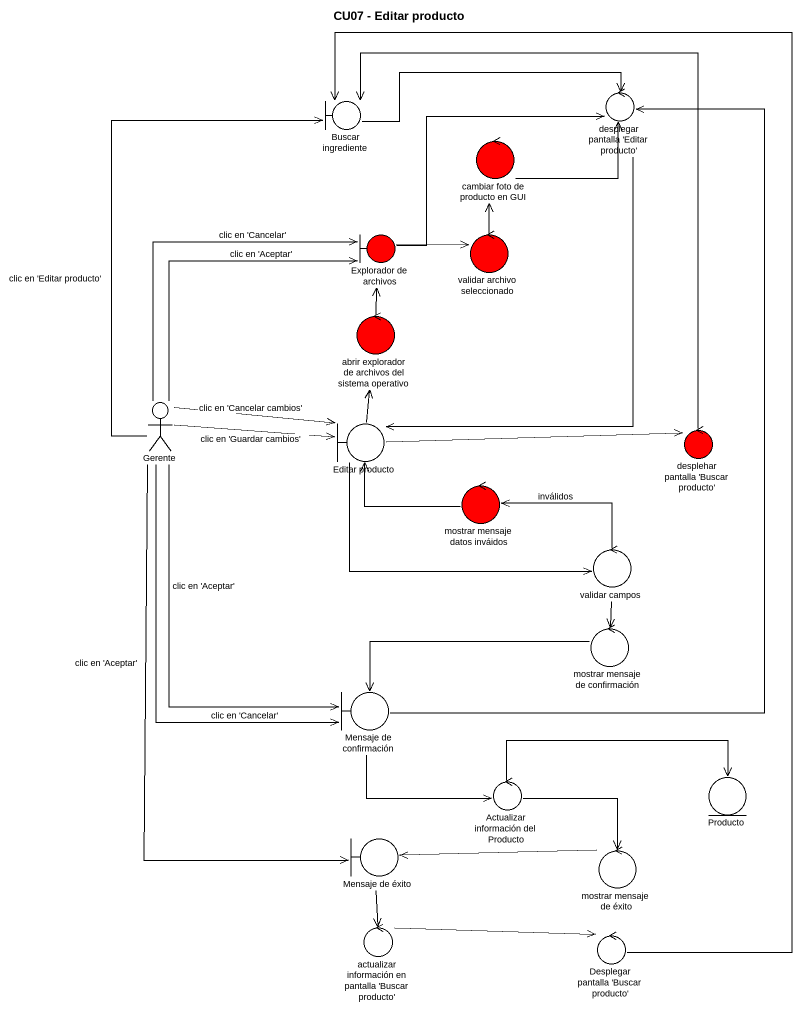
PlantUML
@startuml
title CU07 - Editar producto
boundary "Buscar ingrediente" as Buscar_ingrediente #FFFFFF
control "desplegar pantalla 'Editar producto'" as desplegar_pantalla_Editar #FFFFFF
control "cambiar foto de producto en GUI" as cambiar_foto_de_producto_en #FF0000
boundary "Explorador de archivos" as Explorador_de_archivos #FF0000
control "validar archivo seleccionado" as validar_archivo_seleccionado #FF0000
control "abrir explorador de archivos del sistema operativo" as abrir_explorador_de #FF0000
actor Gerente #FFFFFF
boundary "Editar producto" as Editar_producto #FFFFFF
control "desplehar pantalla 'Buscar producto'" as desplehar_pantalla_Buscar #FF0000
control "mostrar mensaje datos inváidos" as mostrar_mensaje_datos #FF0000
control "validar campos" as validar_campos #FFFFFF
control "mostrar mensaje de confirmación" as mostrar_mensaje_de #FFFFFF
boundary "Mensaje de confirmación" as Mensaje_de_confirmación #FFFFFF
control "Actualizar información del Producto" as Actualizar_información_del #FFFFFF
entity Producto #FFFFFF
boundary "Mensaje de éxito" as Mensaje_de_éxito #FFFFFF
control "mostrar mensaje de éxito" as mostrar_mensaje_de_éxito #FFFFFF
control "actualizar información en pantalla 'Buscar producto'" as actualizar_información_en #FFFFFF
control "Desplegar pantalla 'Buscar producto'" as Desplegar_pantalla_Buscar #FFFFFF
Buscar_ingrediente -right-> desplegar_pantalla_Editar
desplegar_pantalla_Editar --> Editar_producto
cambiar_foto_de_producto_en -right-> desplegar_pantalla_Editar
Explorador_de_archivos -right-> desplegar_pantalla_Editar
Explorador_de_archivos -right-> validar_archivo_seleccionado
validar_archivo_seleccionado -up-> cambiar_foto_de_producto_en
abrir_explorador_de -up-> Explorador_de_archivos
Gerente -up-> Buscar_ingrediente : clic en 'Editar producto'
Gerente -up-> Explorador_de_archivos : clic en 'Aceptar'
Gerente -up-> Explorador_de_archivos : clic en 'Cancelar'
Gerente -right-> Editar_producto : clic en 'Cancelar cambios'
Gerente -right-> Editar_producto : clic en 'Guardar cambios'
Gerente --> Mensaje_de_confirmación : clic en 'Cancelar'
Gerente --> Mensaje_de_confirmación : clic en 'Aceptar'
Gerente --> Mensaje_de_éxito : clic en 'Aceptar'
Editar_producto -up-> abrir_explorador_de
Editar_producto -right-> desplehar_pantalla_Buscar
Editar_producto -right-> validar_campos
desplehar_pantalla_Buscar -up-> Buscar_ingrediente
mostrar_mensaje_datos -left-> Editar_producto
validar_campos -left-> mostrar_mensaje_datos : inválidos
validar_campos --> mostrar_mensaje_de
mostrar_mensaje_de -left-> Mensaje_de_confirmación
Mensaje_de_confirmación -up-> desplegar_pantalla_Editar
Mensaje_de_confirmación --> Actualizar_información_del
Actualizar_información_del -right-> Producto
Actualizar_información_del --> mostrar_mensaje_de_éxito
Mensaje_de_éxito --> actualizar_información_en
mostrar_mensaje_de_éxito -left-> Mensaje_de_éxito
actualizar_información_en -right-> Desplegar_pantalla_Buscar
Desplegar_pantalla_Buscar -up-> Buscar_ingrediente
@enduml
